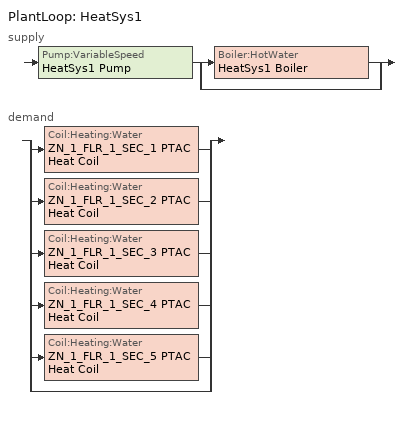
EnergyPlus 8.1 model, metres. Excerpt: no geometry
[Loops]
PlantLoop 'HeatSys1'
 supply: Pump:VariableSpeed 'HeatSys1 Pump' > split
  | Boiler:HotWater 'HeatSys1 Boiler'
  | bypass
 demand: split
  | Coil:Heating:Water 'ZN_1_FLR_1_SEC_1 PTAC Heat Coil'
  | Coil:Heating:Water 'ZN_1_FLR_1_SEC_2 PTAC Heat Coil'
  | Coil:Heating:Water 'ZN_1_FLR_1_SEC_3 PTAC Heat Coil'
  | Coil:Heating:Water 'ZN_1_FLR_1_SEC_4 PTAC Heat Coil'
  | Coil:Heating:Water 'ZN_1_FLR_1_SEC_5 PTAC Heat Coil'
  | bypass
[ComponentCost:LineItem]
Name | Line Item Type | Item | Cost per Each | Quantity | Cost per Unit of Output Capacity
Daylighting:ZN_1_FLR_1_SEC_1 | Daylighting:Controls | ZN_1_FLR_1_SEC_1 | 1 | 1
Infiltration:ZN_1_FLR_1_SEC_1 | General | ZN_1_FLR_1_SEC_1 | 1 | 0.054
People:ZN_1_FLR_1_SEC_1 | General | ZN_1_FLR_1_SEC_1 | 1 | 6.3309
LIGHTING EQUIP:ZN_1_FLR_1_SEC_1 | Lights | ZN_1_FLR_1_SEC_1 |  |  | 1
ElectricEquipment:ZN_1_FLR_1_SEC_1:PlugMisc | General | ZN_1_FLR_1_SEC_1 | 1 | 1.3067
Daylighting:ZN_1_FLR_1_SEC_2 | Daylighting:Controls | ZN_1_FLR_1_SEC_2 | 1 | 1
Infiltration:ZN_1_FLR_1_SEC_2 | General | ZN_1_FLR_1_SEC_2 | 1 | 0.0235
People:ZN_1_FLR_1_SEC_2 | General | ZN_1_FLR_1_SEC_2 | 1 | 2.7571
LIGHTING EQUIP:ZN_1_FLR_1_SEC_2 | Lights | ZN_1_FLR_1_SEC_2 |  |  | 1
ElectricEquipment:ZN_1_FLR_1_SEC_2:PlugMisc | General | ZN_1_FLR_1_SEC_2 | 1 | 0.5691
Daylighting:ZN_1_FLR_1_SEC_3 | Daylighting:Controls | ZN_1_FLR_1_SEC_3 | 1 | 1
Infiltration:ZN_1_FLR_1_SEC_3 | General | ZN_1_FLR_1_SEC_3 | 1 | 0.054
People:ZN_1_FLR_1_SEC_3 | General | ZN_1_FLR_1_SEC_3 | 1 | 6.3309
LIGHTING EQUIP:ZN_1_FLR_1_SEC_3 | Lights | ZN_1_FLR_1_SEC_3 |  |  | 1
ElectricEquipment:ZN_1_FLR_1_SEC_3:PlugMisc | General | ZN_1_FLR_1_SEC_3 | 1 | 1.3067
Daylighting:ZN_1_FLR_1_SEC_4 | Daylighting:Controls | ZN_1_FLR_1_SEC_4 | 1 | 1
Infiltration:ZN_1_FLR_1_SEC_4 | General | ZN_1_FLR_1_SEC_4 | 1 | 0.0235
People:ZN_1_FLR_1_SEC_4 | General | ZN_1_FLR_1_SEC_4 | 1 | 2.7571
LIGHTING EQUIP:ZN_1_FLR_1_SEC_4 | Lights | ZN_1_FLR_1_SEC_4 |  |  | 1
ElectricEquipment:ZN_1_FLR_1_SEC_4:PlugMisc | General | ZN_1_FLR_1_SEC_4 | 1 | 0.5691
Daylighting:ZN_1_FLR_1_SEC_5 | Daylighting:Controls | ZN_1_FLR_1_SEC_5 | 1 | 1
Infiltration:ZN_1_FLR_1_SEC_5 | General | ZN_1_FLR_1_SEC_5 | 1 | 0.1117
People:ZN_1_FLR_1_SEC_5 | General | ZN_1_FLR_1_SEC_5 | 1 | 13.104
LIGHTING EQUIP:ZN_1_FLR_1_SEC_5 | Lights | ZN_1_FLR_1_SEC_5 |  |  | 1
ElectricEquipment:ZN_1_FLR_1_SEC_5:PlugMisc | General | ZN_1_FLR_1_SEC_5 | 1 | 2.7046
[Sizing:Zone] Zone Cooling Design Supply Air Temperature Input Method {SupplyAirTemperature | TemperatureDifference}=SupplyAirTemperature; Zone Cooling Design Supply Air Temperature {C}=14; Zone Heating Design Supply Air Temperature Input Method {SupplyAirTemperature | TemperatureDifference}=SupplyAirTemperature; Zone Heating Design Supply Air Temperature {C}=40; Zone Cooling Design Supply Air Humidity Ratio {kg-H20/kg-air}=0.0085; Zone Heating Design Supply Air Humidity Ratio {kg-H20/kg-air}=0.008; Cooling Design Air Flow Method {Flow/Zone | DesignDay | DesignDayWithLimit}=DesignDay; Cooling Minimum Air Flow Fraction=0; Heating Design Air Flow Method {Flow/Zone | DesignDay}=DesignDay; Heating Design Air Flow Rate=0
Name | Design Specification Outdoor Air Object | Design Specification Zone Air Distribution Object
ZN_1_FLR_1_SEC_1 | ZN_1_FLR_1_SEC_1 OA Design Spec | ZN_1_FLR_1_SEC_1 Air Dist Design Spec
ZN_1_FLR_1_SEC_2 | ZN_1_FLR_1_SEC_2 OA Design Spec | ZN_1_FLR_1_SEC_2 Air Dist Design Spec
ZN_1_FLR_1_SEC_3 | ZN_1_FLR_1_SEC_3 OA Design Spec | ZN_1_FLR_1_SEC_3 Air Dist Design Spec
ZN_1_FLR_1_SEC_4 | ZN_1_FLR_1_SEC_4 OA Design Spec | ZN_1_FLR_1_SEC_4 Air Dist Design Spec
ZN_1_FLR_1_SEC_5 | ZN_1_FLR_1_SEC_5 OA Design Spec | ZN_1_FLR_1_SEC_5 Air Dist Design Spec
[DesignSpecification:OutdoorAir] Outdoor Air Method=Flow/Zone; Outdoor Air Flow Per Person {m3/s-person}=0; Outdoor Air Flow Per Zone Floor Area {m3/s-m2}=0; Outdoor Air Flow Air Changes per Hour {1/hr}=0
Name | Outdoor Air Flow Per Zone {m3/s}
ZN_1_FLR_1_SEC_1 OA Design Spec; ZN_1_FLR_1_SEC_3 OA Design Spec | 0.0644017
ZN_1_FLR_1_SEC_2 OA Design Spec; ZN_1_FLR_1_SEC_4 OA Design Spec | 0.0280474
ZN_1_FLR_1_SEC_5 OA Design Spec | 0.133302
[DesignSpecification:ZoneAirDistribution] Zone Air Distribution Effectiveness in Cooling Mode=1; Zone Air Distribution Effectiveness in Heating Mode=1; Zone Secondary Recirculation Fraction=0
ZN_1_FLR_1_SEC_1 Air Dist Design Spec; ZN_1_FLR_1_SEC_2 Air Dist Design Spec; ZN_1_FLR_1_SEC_3 Air Dist Design Spec; ZN_1_FLR_1_SEC_4 Air Dist Design Spec; ZN_1_FLR_1_SEC_5 Air Dist Design Spec
[ZoneControl:Thermostat] Control Type Schedule=Dual Zone Control Type Sched
Name | Zone | Control 1
ZN_1_FLR_1_SEC_1 Thermostat | ZN_1_FLR_1_SEC_1 | ZN_1_FLR_1_SEC_1 DualSPSched
ZN_1_FLR_1_SEC_2 Thermostat | ZN_1_FLR_1_SEC_2 | ZN_1_FLR_1_SEC_2 DualSPSched
ZN_1_FLR_1_SEC_3 Thermostat | ZN_1_FLR_1_SEC_3 | ZN_1_FLR_1_SEC_3 DualSPSched
ZN_1_FLR_1_SEC_4 Thermostat | ZN_1_FLR_1_SEC_4 | ZN_1_FLR_1_SEC_4 DualSPSched
ZN_1_FLR_1_SEC_5 Thermostat | ZN_1_FLR_1_SEC_5 | ZN_1_FLR_1_SEC_5 DualSPSched
[ThermostatSetpoint:DualSetpoint] Heating Setpoint Temperature Schedule=HtgSetP_Sch; Cooling Setpoint Temperature Schedule=ClgSetP_Sch
ZN_1_FLR_1_SEC_1 DualSPSched; ZN_1_FLR_1_SEC_2 DualSPSched; ZN_1_FLR_1_SEC_3 DualSPSched; ZN_1_FLR_1_SEC_4 DualSPSched; ZN_1_FLR_1_SEC_5 DualSPSched
[Zone equipment]
ZN_1_FLR_1_SEC_1: ZN_1_FLR_1_SEC_1 PTAC
ZN_1_FLR_1_SEC_2: ZN_1_FLR_1_SEC_2 PTAC
ZN_1_FLR_1_SEC_3: ZN_1_FLR_1_SEC_3 PTAC
ZN_1_FLR_1_SEC_4: ZN_1_FLR_1_SEC_4 PTAC
ZN_1_FLR_1_SEC_5: ZN_1_FLR_1_SEC_5 PTAC
[ZoneHVAC:PackagedTerminalAirConditioner] Availability Schedule=ALWAYS_ON; Supply Air Flow Rate During Cooling Operation=AUTOSIZE; Supply Air Flow Rate During Heating Operation=AUTOSIZE; Supply Air Flow Rate When No Cooling or Heating is Needed=AUTOSIZE; Outdoor Air Flow Rate During Cooling Operation=AUTOSIZE; Outdoor Air Flow Rate During Heating Operation=AUTOSIZE; Outdoor Air Flow Rate When No Cooling or Heating is Needed=AUTOSIZE; Fan Placement=DrawThrough; Supply Air Fan Operating Mode Schedule=ALWAYS_OFF
Name | Supply Air Fan | Heating Coil | Cooling Coil
ZN_1_FLR_1_SEC_1 PTAC | ZN_1_FLR_1_SEC_1 PTACFan | ZN_1_FLR_1_SEC_1 PTAC Heat Coil | ZN_1_FLR_1_SEC_1 PTAC DX Coil
ZN_1_FLR_1_SEC_2 PTAC | ZN_1_FLR_1_SEC_2 PTACFan | ZN_1_FLR_1_SEC_2 PTAC Heat Coil | ZN_1_FLR_1_SEC_2 PTAC DX Coil
ZN_1_FLR_1_SEC_3 PTAC | ZN_1_FLR_1_SEC_3 PTACFan | ZN_1_FLR_1_SEC_3 PTAC Heat Coil | ZN_1_FLR_1_SEC_3 PTAC DX Coil
ZN_1_FLR_1_SEC_4 PTAC | ZN_1_FLR_1_SEC_4 PTACFan | ZN_1_FLR_1_SEC_4 PTAC Heat Coil | ZN_1_FLR_1_SEC_4 PTAC DX Coil
ZN_1_FLR_1_SEC_5 PTAC | ZN_1_FLR_1_SEC_5 PTACFan | ZN_1_FLR_1_SEC_5 PTAC Heat Coil | ZN_1_FLR_1_SEC_5 PTAC DX Coil
[Fan:OnOff] Availability Schedule=ALWAYS_ON; Fan Efficiency=0.6; Pressure Rise {Pa}=500; Maximum Flow Rate {m3/s}=AUTOSIZE; Motor Efficiency=0.85; Motor In Airstream Fraction=1
ZN_1_FLR_1_SEC_1 PTACFan; ZN_1_FLR_1_SEC_2 PTACFan; ZN_1_FLR_1_SEC_3 PTACFan; ZN_1_FLR_1_SEC_4 PTACFan; ZN_1_FLR_1_SEC_5 PTACFan
[Coil:Cooling:DX:SingleSpeed] Availability Schedule=ALWAYS_ON; Rated Total Cooling Capacity {W}=AUTOSIZE; Rated Sensible Heat Ratio=AUTOSIZE; Rated COP=3; Rated Air Flow Rate {m3/s}=AUTOSIZE; Rated Evaporator Fan Power Per Volume Flow Rate {W/(m3/s)}=773.3; Nominal Time for Condensate Removal to Begin {s}=1000; Ratio of Initial Moisture Evaporation Rate and Steady State Latent Capacity=1.5; Maximum Cycling Rate {cycles/hr}=3; Latent Capacity Time Constant {s}=45; Condenser Type=AirCooled
Name | Total Cooling Capacity Function of Temperature Curve | Total Cooling Capacity Function of Flow Fraction Curve | Energy Input Ratio Function of Temperature Curve | Energy Input Ratio Function of Flow Fraction Curve | Part Load Fraction Correlation Curve
ZN_1_FLR_1_SEC_1 PTAC DX Coil | ZN_1_FLR_1_SEC_1 PTAC_ClgCapFuncTempCurve | ZN_1_FLR_1_SEC_1 PTAC_ClgCapFuncFlowFracCurve | ZN_1_FLR_1_SEC_1 PTAC_ClgEirFuncTempCurve | ZN_1_FLR_1_SEC_1 PTAC_ClgEirFuncFlowFracCurve | ZN_1_FLR_1_SEC_1 PTAC_ClgPlrCurve
ZN_1_FLR_1_SEC_2 PTAC DX Coil | ZN_1_FLR_1_SEC_2 PTAC_ClgCapFuncTempCurve | ZN_1_FLR_1_SEC_2 PTAC_ClgCapFuncFlowFracCurve | ZN_1_FLR_1_SEC_2 PTAC_ClgEirFuncTempCurve | ZN_1_FLR_1_SEC_2 PTAC_ClgEirFuncFlowFracCurve | ZN_1_FLR_1_SEC_2 PTAC_ClgPlrCurve
ZN_1_FLR_1_SEC_3 PTAC DX Coil | ZN_1_FLR_1_SEC_3 PTAC_ClgCapFuncTempCurve | ZN_1_FLR_1_SEC_3 PTAC_ClgCapFuncFlowFracCurve | ZN_1_FLR_1_SEC_3 PTAC_ClgEirFuncTempCurve | ZN_1_FLR_1_SEC_3 PTAC_ClgEirFuncFlowFracCurve | ZN_1_FLR_1_SEC_3 PTAC_ClgPlrCurve
ZN_1_FLR_1_SEC_4 PTAC DX Coil | ZN_1_FLR_1_SEC_4 PTAC_ClgCapFuncTempCurve | ZN_1_FLR_1_SEC_4 PTAC_ClgCapFuncFlowFracCurve | ZN_1_FLR_1_SEC_4 PTAC_ClgEirFuncTempCurve | ZN_1_FLR_1_SEC_4 PTAC_ClgEirFuncFlowFracCurve | ZN_1_FLR_1_SEC_4 PTAC_ClgPlrCurve
ZN_1_FLR_1_SEC_5 PTAC DX Coil | ZN_1_FLR_1_SEC_5 PTAC_ClgCapFuncTempCurve | ZN_1_FLR_1_SEC_5 PTAC_ClgCapFuncFlowFracCurve | ZN_1_FLR_1_SEC_5 PTAC_ClgEirFuncTempCurve | ZN_1_FLR_1_SEC_5 PTAC_ClgEirFuncFlowFracCurve | ZN_1_FLR_1_SEC_5 PTAC_ClgPlrCurve
[Coil:Heating:Water] Availability Schedule=ALWAYS_ON; U-Factor Times Area Value {W/K}=AUTOSIZE; Maximum Water Flow Rate {m3/s}=AUTOSIZE; Coil Peformance input method=UFactorTimesAreaAndDesignWaterFlowRate; Nominal Capacity=AUTOSIZE; Design Inlet Water Temperature=82.2; Design Inlet Air Temperature=16.6; Design Outlet Water Temperature=71.1; Design Outlet Air Temperature=32.2; Rated Ratio for Air and Water Convection=1
ZN_1_FLR_1_SEC_1 PTAC Heat Coil; ZN_1_FLR_1_SEC_2 PTAC Heat Coil; ZN_1_FLR_1_SEC_3 PTAC Heat Coil; ZN_1_FLR_1_SEC_4 PTAC Heat Coil; ZN_1_FLR_1_SEC_5 PTAC Heat Coil
[PlantLoop]
HeatSys1: Fluid Type {WATER}=Water; Loop Equipment Operation Scheme=HeatSys1 Loop Operation Scheme List; Maximum Loop Temperature {C}=100; Minimum Loop Temperature {C}=10; Maximum Loop Flow Rate {m3/s}=AUTOSIZE; Minimum Loop Flow Rate {m3/s}=0; Loop Volume {m3}=AUTOSIZE; Load Distribution Scheme {OPTIMAL | SEQUENTIAL}=Optimal
[Sizing:Plant]
HeatSys1: Loop Type {COOLING | HEATING}=Heating; Design Loop Exit Temperature {C}=82.2; Design Loop Temperature Difference {C}=11.1
[SetpointManager:Scheduled]
HeatSys1 Loop Setpoint Manager: Control Variable {TEMP}=Temperature; Schedule=HW-Loop-Temp-Schedule; Setpoint Node=HeatSys1 Supply Outlet Node
[PlantEquipmentOperationSchemes]
HeatSys1 Loop Operation Scheme List: Control Scheme 1 Object Type {*******}=PlantEquipmentOperation:HeatingLoad; Control Scheme 1=HeatSys1 Operation Scheme; Control Scheme 1 Schedule=PlantOnSched
[PlantEquipmentOperation:HeatingLoad]
HeatSys1 Operation Scheme: Load Range 1 Lower Limit {W}=0; Load Range 1 Upper Limit {W}=1000000000000000; Priority Control 1 Equipment List=HeatSys1 Equipment List
[PlantEquipmentList]
HeatSys1 Equipment List: HeatSys1 Boiler
[Pump:VariableSpeed]
HeatSys1 Pump: Rated Flow Rate {m3/s}=AUTOSIZE; Rated Pump Head {Pa} [179352 Pa = 60 ft]=179352; Rated Power Consumption {W}=AUTOSIZE; Motor Efficiency=0.9; Fraction of Motor Inefficiencies to Fluid Stream=0; Coefficient 1 of the Part Load Performance Curve=0; Coefficient 2 of the Part Load Performance Curve=1; Coefficient 3 of the Part Load Performance Curve=0; Coefficient 4 of the Part Load Performance Curve=0; Minimum Flow Rate {m3/s}=0; Pump Control Type {Continuous | Intermittent}=Intermittent
[Boiler:HotWater]
HeatSys1 Boiler: Fuel Type=NATURALGAS; Nominal Capacity {W}=AUTOSIZE; Nominal Thermal Efficiency=0.8; Efficiency Curve Temperature Evaluation Variable=LeavingBoiler; Design Water Outlet Temperature {C}=82.2; Design Water Flow Rate {m3/s}=AUTOSIZE; Minimum Part Load Ratio=0; Maximum Part Load Ratio=1.1; Optimum Part Load Ratio=1; Water Outlet Upper Temperature Limit {C}=95; Boiler Flow Mode { ConstantFlow | LeavingSetpointModulated | NotModulated }=NotModulated; Parasitic Electric Load=0; Sizing Factor=1
[Schedule:Compact]
ALWAYS_ON; PlantOnSched: Through: 12/31, For: AllDays, Until: 24:00, 1
ALWAYS_OFF: Through: 12/31, For: AllDays, Until: 24:00, 0
HTGSETP_SCH: Through: 12/31, For: Weekdays, Until: 05:00, 15.6, Until: 19:00, 21, Until: 24:00, 15.6, For SummerDesignDay, Until: 24:00, 15.6, For: Saturday, Until: 06:00, 15.6, Until: 17:00, 21, Until: 24:00, 15.6, For: WinterDesignDay, Until: 24:00, 21, For: Sunday Holidays AllOtherDays, Until: 24:00, 15.6
CLGSETP_SCH: Through: 12/31, For: Weekdays SummerDesignDay, Until: 06:00, 30, Until: 22:00, 24, Until: 24:00, 30, For: Saturday, Until: 06:00, 30, Until: 18:00, 24, Until: 24:00, 30, For WinterDesignDay, Until: 24:00, 30, For: Sunday Holidays AllOtherDays, Until: 24:00, 30
Dual Zone Control Type Sched: Through: 12/31, For: AllDays, Until: 24:00, 4
HW-Loop-Temp-Schedule: Through: 12/31, For: AllDays, Until: 24:00, 60
[Curve:Biquadratic] Minimum Value of x=17; Maximum Value of x=22; Minimum Value of y=13; Maximum Value of y=46
Name | Coefficient1 Constant | Coefficient2 x | Coefficient3 x**2 | Coefficient4 y | Coefficient5 y**2 | Coefficient6 x*y
ZN_1_FLR_1_SEC_1 PTAC_ClgCapFuncTempCurve; ZN_1_FLR_1_SEC_2 PTAC_ClgCapFuncTempCurve; ZN_1_FLR_1_SEC_3 PTAC_ClgCapFuncTempCurve; ZN_1_FLR_1_SEC_4 PTAC_ClgCapFuncTempCurve; ZN_1_FLR_1_SEC_5 PTAC_ClgCapFuncTempCurve | 0.942588 | 0.00954335 | 0.00068377 | -0.0110427 | 5.249e-06 | -9.72e-06
ZN_1_FLR_1_SEC_1 PTAC_ClgEirFuncTempCurve; ZN_1_FLR_1_SEC_2 PTAC_ClgEirFuncTempCurve; ZN_1_FLR_1_SEC_3 PTAC_ClgEirFuncTempCurve; ZN_1_FLR_1_SEC_4 PTAC_ClgEirFuncTempCurve; ZN_1_FLR_1_SEC_5 PTAC_ClgEirFuncTempCurve | 0.342414 | 0.034885 | -0.0006237 | 0.00497722 | 0.000437951 | -0.000728028
[Curve:Quadratic]
Name | Coefficient1 Constant | Coefficient2 x | Coefficient3 x**2 | Minimum Value of x | Maximum Value of x
ZN_1_FLR_1_SEC_1 PTAC_ClgCapFuncFlowFracCurve; ZN_1_FLR_1_SEC_2 PTAC_ClgCapFuncFlowFracCurve; ZN_1_FLR_1_SEC_3 PTAC_ClgCapFuncFlowFracCurve; ZN_1_FLR_1_SEC_4 PTAC_ClgCapFuncFlowFracCurve; ZN_1_FLR_1_SEC_5 PTAC_ClgCapFuncFlowFracCurve | 0.8 | 0.2 | 0 | 0.5 | 1.5
ZN_1_FLR_1_SEC_1 PTAC_ClgEirFuncFlowFracCurve; ZN_1_FLR_1_SEC_2 PTAC_ClgEirFuncFlowFracCurve; ZN_1_FLR_1_SEC_3 PTAC_ClgEirFuncFlowFracCurve; ZN_1_FLR_1_SEC_4 PTAC_ClgEirFuncFlowFracCurve; ZN_1_FLR_1_SEC_5 PTAC_ClgEirFuncFlowFracCurve | 1.1552 | -0.1808 | 0.0256 | 0.5 | 1.5
ZN_1_FLR_1_SEC_1 PTAC_ClgPlrCurve; ZN_1_FLR_1_SEC_2 PTAC_ClgPlrCurve; ZN_1_FLR_1_SEC_3 PTAC_ClgPlrCurve; ZN_1_FLR_1_SEC_4 PTAC_ClgPlrCurve; ZN_1_FLR_1_SEC_5 PTAC_ClgPlrCurve | 0.85 | 0.15 | 0 | 0 | 1
